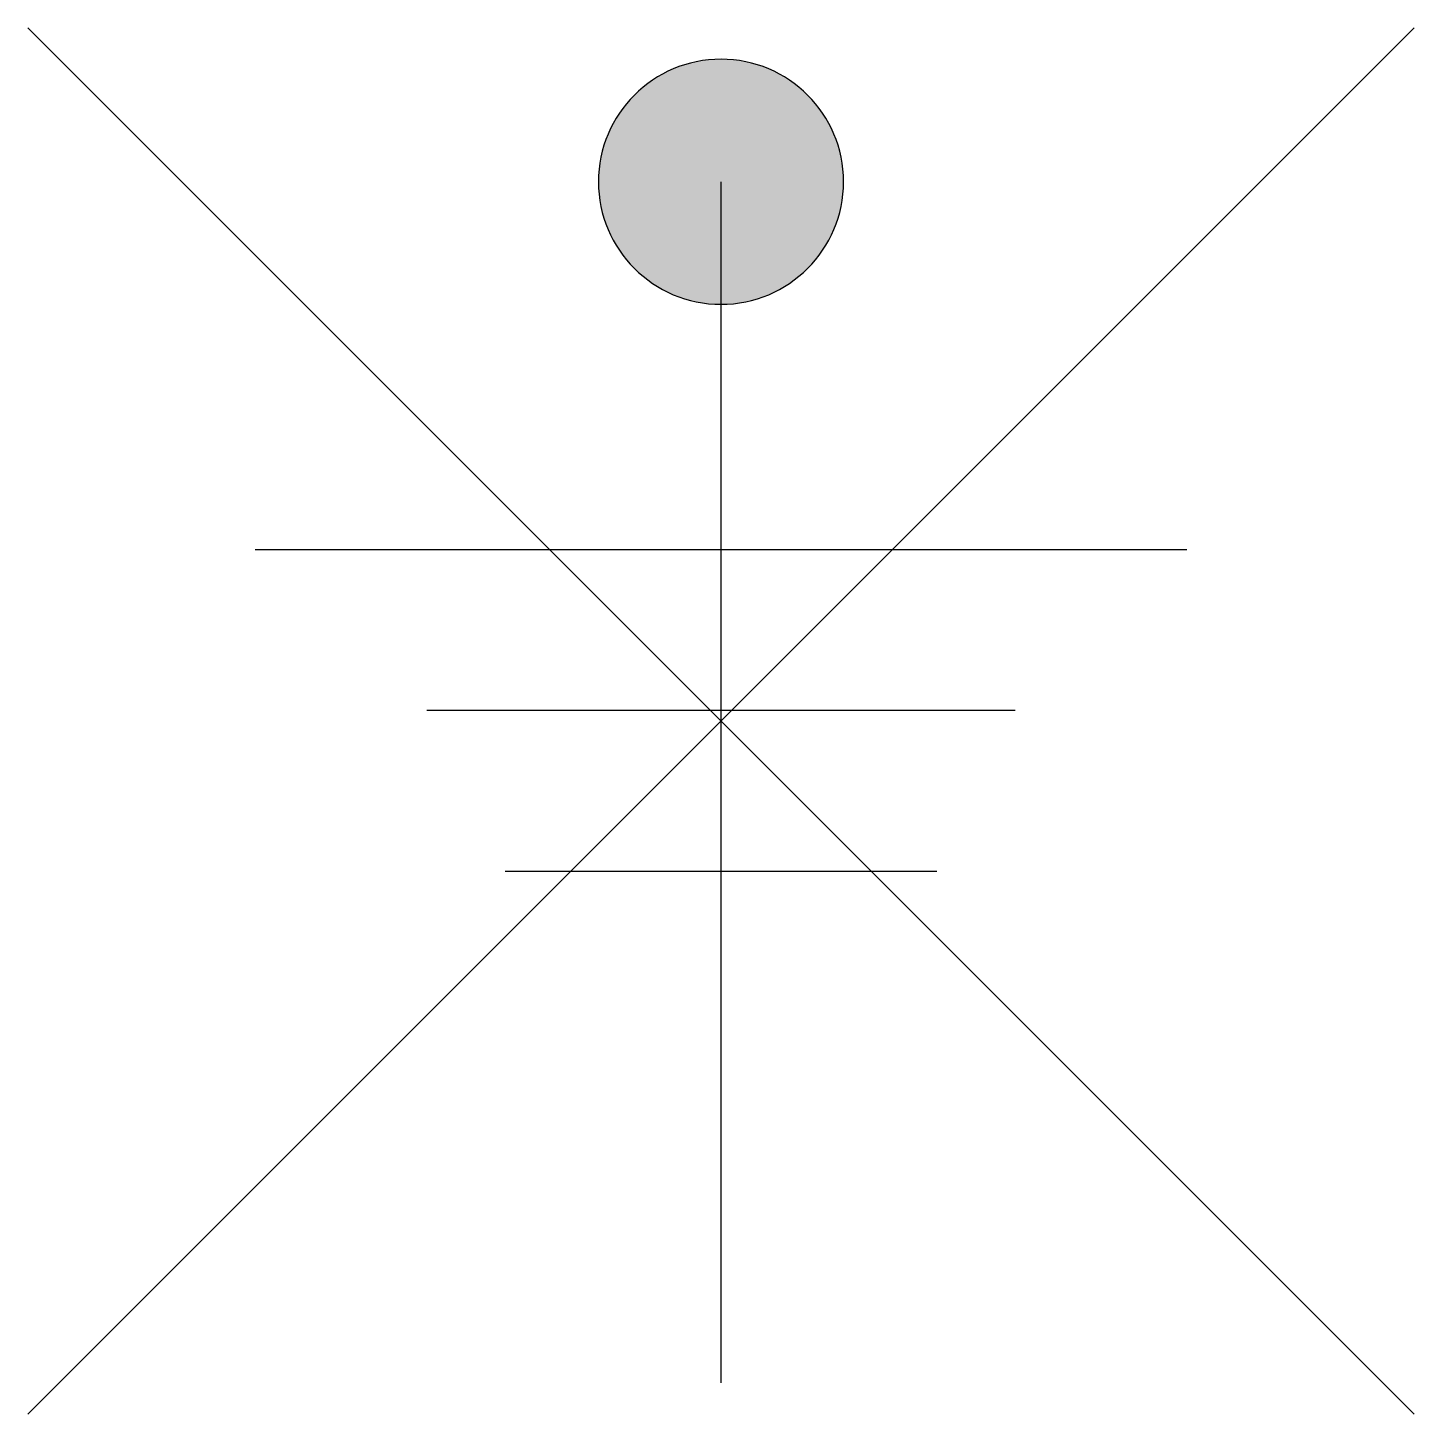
# Model space of a CAD drawing. Extents: x -1.41 to 1.41, y -0.06 to 2.76.
import ezdxf

# ---------------------------------------------------------------- set-up
doc = ezdxf.new("R2010")
doc.units = 0
doc.header["$MEASUREMENT"] = 0

msp = doc.modelspace()

# ---------------------------------------------------------------- hatches: boundary and pattern name
h = msp.add_hatch(color=7)
h.dxf.hatch_style = 1
h.paths.add_polyline_path([(0.25, 2.45, 1), (-0.25, 2.45, 1)], flags=16)

# ---------------------------------------------------------------- linework, layer by layer
at = {"color": 7}
for p, q in [((0, 1.7), (0, 2.45)), ((-0.95, 1.7), (0.95, 1.7)), ((0, 0), (0, 1.7)), ((-0.6, 1.372), (0.6, 1.372)), ((-0.44, 1.044), (0.44, 1.044))]:
    msp.add_line(p, q, dxfattribs=at)
for points in [[(-1.4142, -0.0642), (1.4142, 2.7642)], [(1.4142, -0.0642), (-1.4142, 2.7642)]]:
    msp.add_lwpolyline(points, dxfattribs=at)
for start, end in [(0, 180), (180, 0)]:
    msp.add_arc((0, 2.45), 0.25, start, end, dxfattribs=at)

doc.saveas('drawing.dxf')
